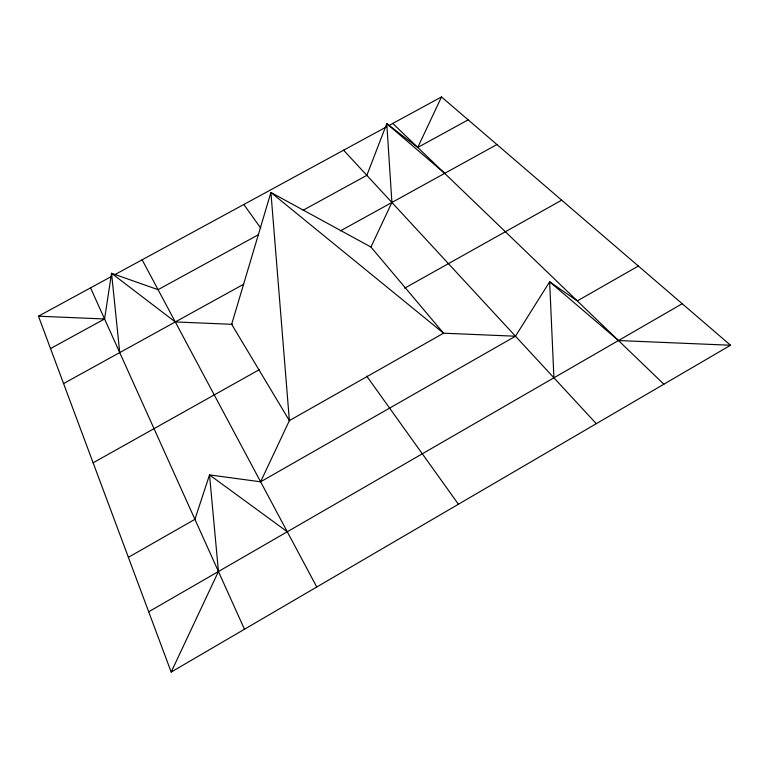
<?xml version="1.0" encoding="UTF-8"?>
<svg xmlns="http://www.w3.org/2000/svg" width="769" height="769" viewBox="0 0 769 769"><rect width="100%" height="100%" fill="white"/><g stroke="black" fill="none" stroke-linecap="round" stroke-linejoin="round"><path stroke-width="1.15" d="M50.523 348.568L104.565 318.972L111.553 273.293L158.068 289.673L258.269 234.805M111.592 276.407L38.45 316.203L171.179 672.068L218.444 571.511L209.514 474.906L260.614 481.798L515.48 336.216L549.643 281.79L577.288 300.919L638.357 266.036M260.614 481.798L289.73 419.845M370.956 247.041L270.919 192.461L231.661 324.307L289.375 420.605L443.55 333.198L370.956 247.041L391.902 202.468L386.778 123.646L417.759 147.456L468.177 119.849M417.759 147.456L441.502 96.932L730.55 345.243L171.179 672.068M148.696 611.788L682.228 303.726M128.385 557.323L194.913 519.325L209.514 474.906L287.289 531.764M93.126 462.794L259.297 369.658M404.619 288.202L561.687 200.171M63.577 383.558L243.677 284.222M340.407 230.873L496.928 144.543M303.159 210.216L366.842 175.342L386.778 123.646L444.684 173.361M114.754 274.687L386.509 126.856M388.595 125.712L441.502 96.932M38.45 316.203L104.565 318.972M232.517 324.345L175.294 321.942L111.553 273.293L119.724 352.587M442.588 333.16L515.48 336.216M730.55 345.243L618.478 340.542L549.643 281.79L553.92 377.81M443.55 333.198L270.919 192.461L289.375 420.605M392.786 123.434L663.868 384.202M343.599 150.195L596.302 423.681M243.821 204.477L260.778 228.153M366.688 376.089L458.42 504.243M142.13 259.797L316.77 587.007M90.54 287.866L244.475 629.244"/></g></svg>
